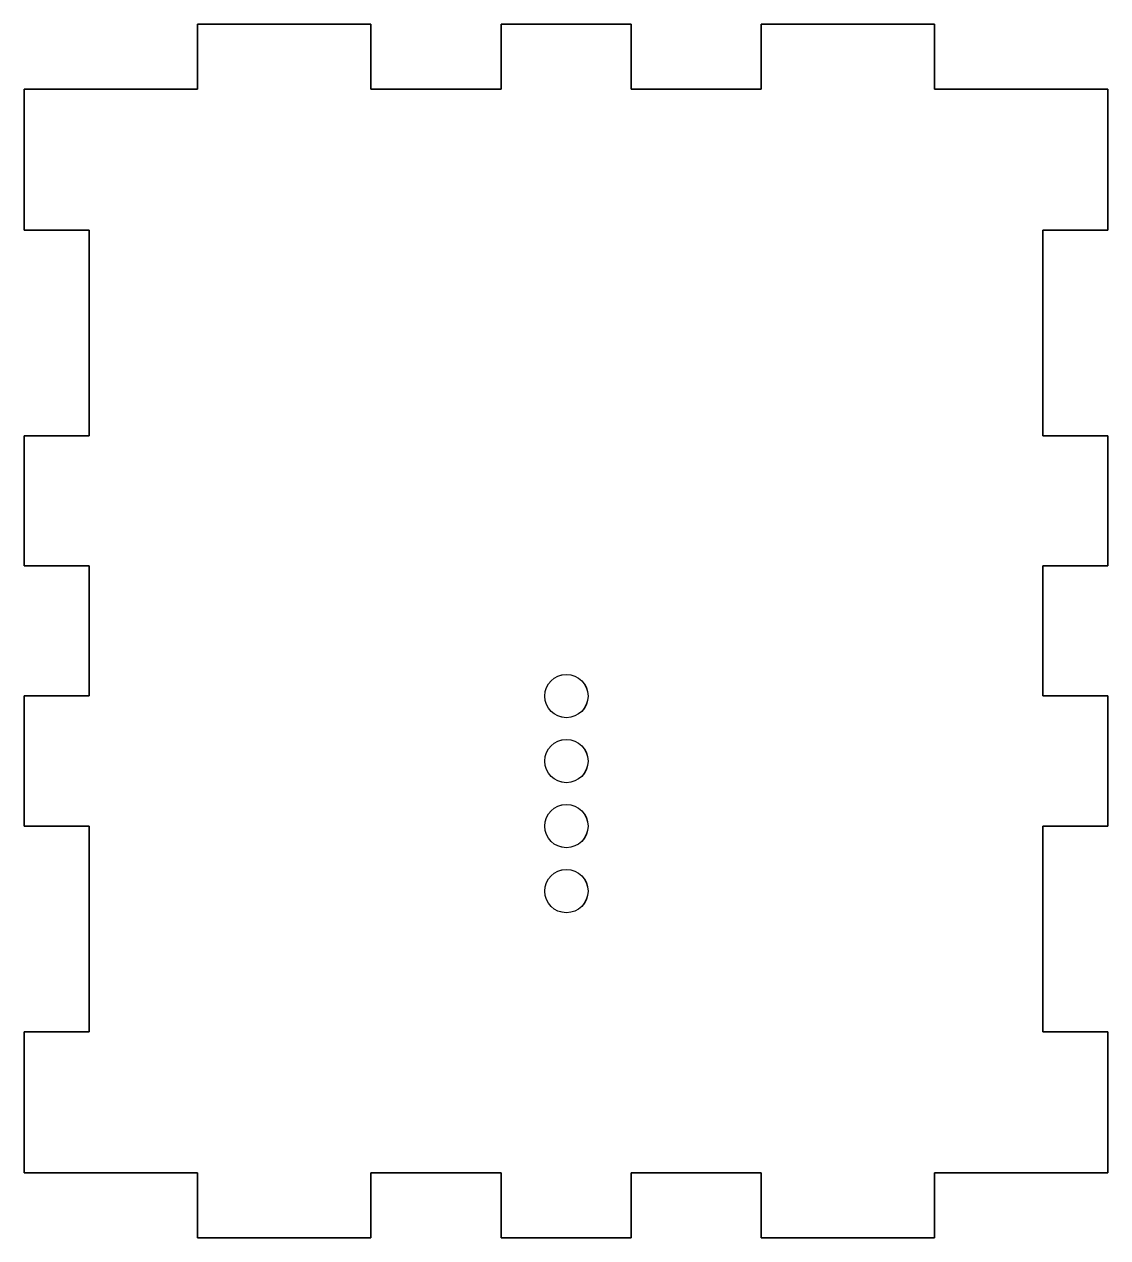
# Model space of a CAD drawing. Header units: millimetres. Extents: x -10.1 to 39.9, y 34.4 to 90.4.
import ezdxf

# ---------------------------------------------------------------- set-up
doc = ezdxf.new("R2010")
doc.units = ezdxf.units.MM
doc.layers.get('0').update_dxf_attribs({"linetype": 'CONTINUOUS'})

msp = doc.modelspace()

# ---------------------------------------------------------------- linework, layer by layer
for points in [[(-2.105, 37.372), (-10.106, 37.372), (-10.106, 43.872), (-7.106, 43.872), (-7.106, 53.372), (-10.106, 53.372), (-10.106, 59.372), (-7.106, 59.372), (-7.106, 65.372), (-10.106, 65.372), (-10.106, 71.372), (-7.106, 71.372), (-7.106, 80.872), (-10.106, 80.872), (-10.106, 87.372), (-2.105, 87.372), (-2.105, 90.372), (5.895, 90.372), (5.895, 87.372), (11.895, 87.372), (11.895, 90.372), (17.895, 90.372), (17.895, 87.372), (23.895, 87.372), (23.895, 90.372), (31.894, 90.372), (31.894, 87.372), (39.895, 87.372), (39.895, 80.872), (36.895, 80.872), (36.895, 71.372), (39.895, 71.372), (39.895, 65.372), (36.895, 65.372), (36.895, 59.372), (39.895, 59.372), (39.895, 53.372), (36.895, 53.372), (36.895, 43.872), (39.895, 43.872), (39.895, 37.372), (31.894, 37.372), (31.894, 34.372), (23.895, 34.372), (23.895, 37.372), (17.895, 37.372), (17.895, 34.372), (11.895, 34.372), (11.895, 37.372), (5.895, 37.372), (5.895, 34.372), (-2.105, 34.372)], [(-10.105, 37.372), (-2.105, 37.372), (-2.105, 34.372), (5.895, 34.372), (5.895, 37.372), (11.895, 37.372), (11.895, 34.372), (17.895, 34.372), (17.895, 37.372), (23.895, 37.372), (23.895, 34.372), (31.895, 34.372), (31.895, 37.372), (39.895, 37.372), (39.895, 43.872), (36.895, 43.872), (36.895, 53.372), (39.895, 53.372), (39.895, 59.372), (36.895, 59.372), (36.895, 65.372), (39.895, 65.372), (39.895, 71.372), (36.895, 71.372), (36.895, 80.872), (39.895, 80.872), (39.895, 87.372), (31.895, 87.372), (31.895, 90.372), (23.895, 90.372), (23.895, 87.372), (17.895, 87.372), (17.895, 90.372), (11.895, 90.372), (11.895, 87.372), (5.895, 87.372), (5.895, 90.372), (-2.105, 90.372), (-2.105, 87.372), (-10.105, 87.372), (-10.105, 80.872), (-7.105, 80.872), (-7.105, 71.372), (-10.105, 71.372), (-10.105, 65.372), (-7.105, 65.372), (-7.105, 59.372), (-10.105, 59.372), (-10.105, 53.372), (-7.105, 53.372), (-7.105, 43.872), (-10.105, 43.872)]]:
    msp.add_lwpolyline(points, close=True)
for centre in [(14.911, 59.371, 0), (14.912, 59.371), (14.911, 56.371, 0), (14.912, 56.371), (14.911, 53.371, 0), (14.912, 53.371), (14.911, 50.371, 0), (14.912, 50.371)]:
    msp.add_circle(centre, 1)

doc.saveas('drawing.dxf')
